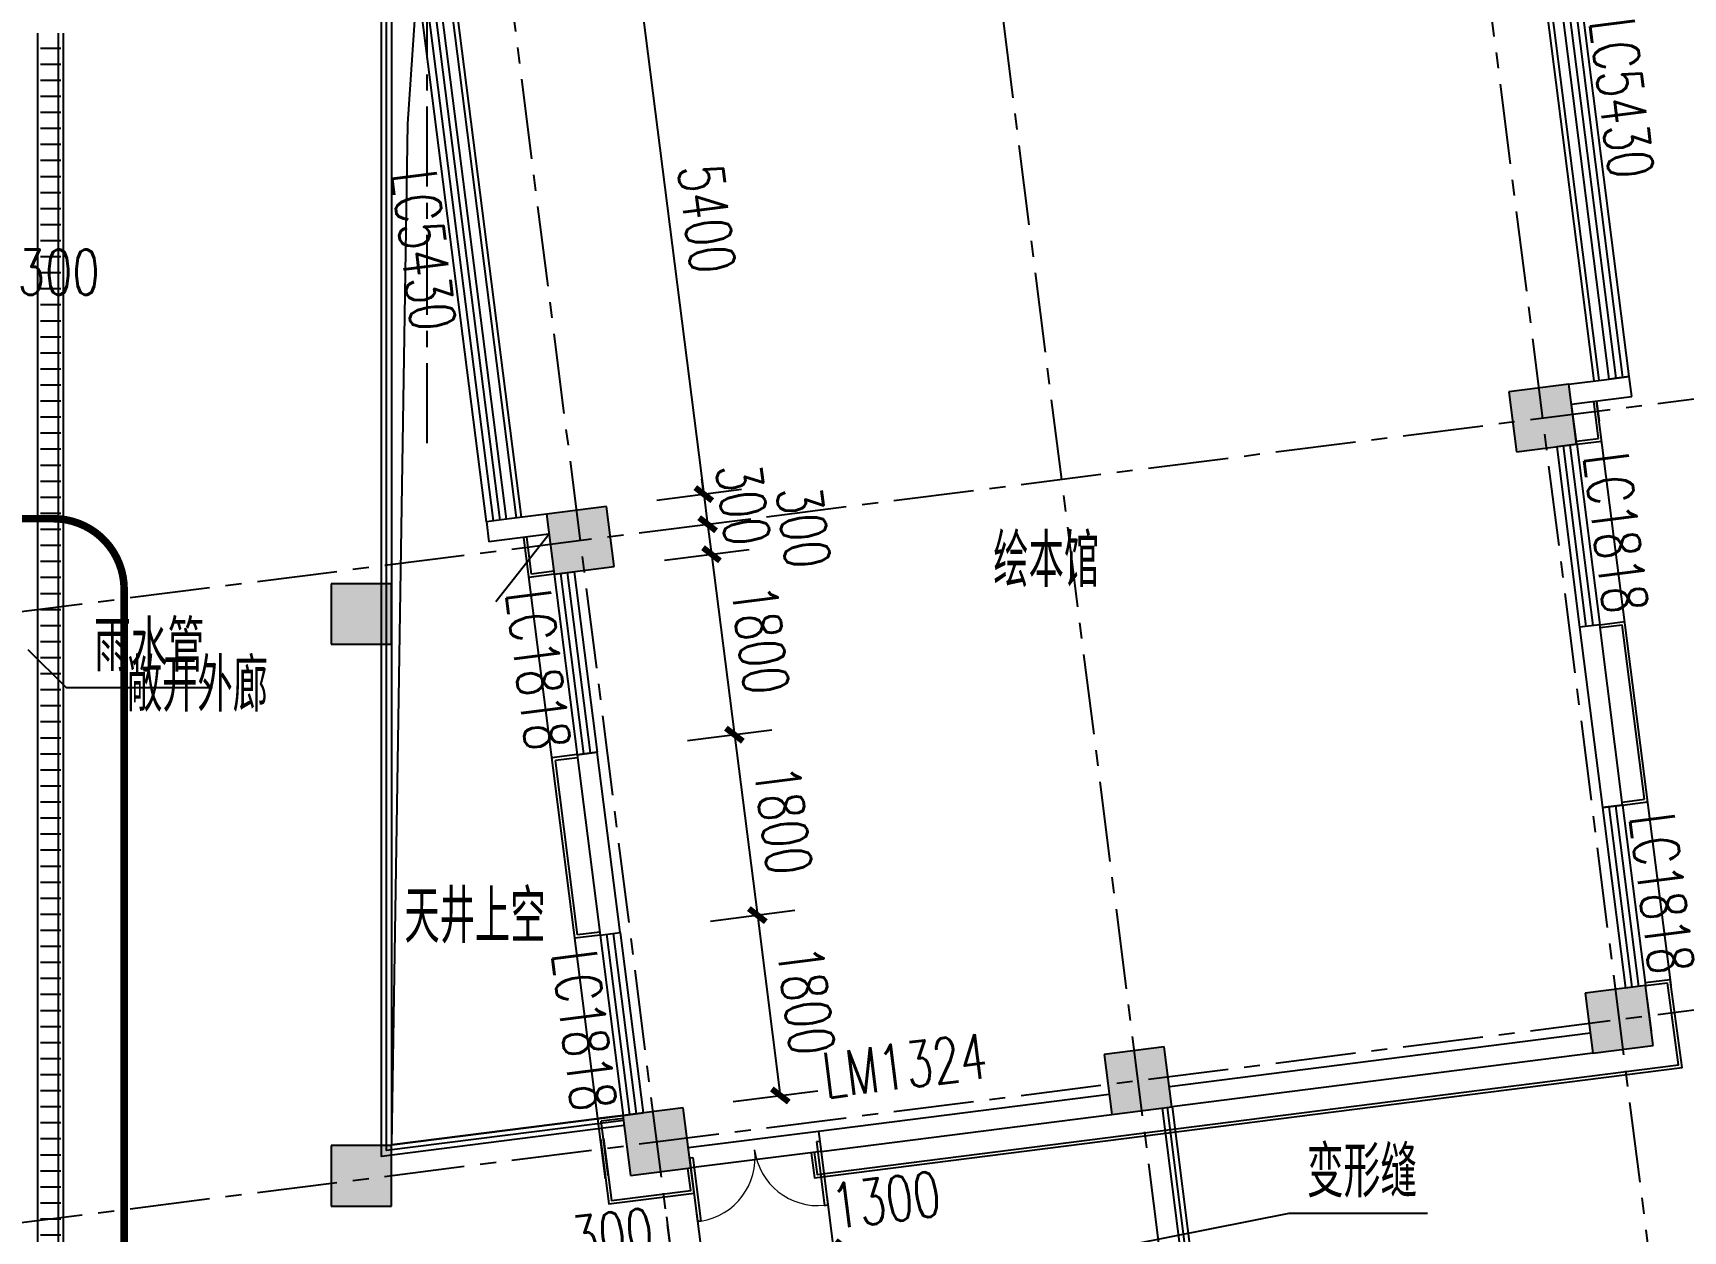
# Model space of a CAD drawing. Header units: millimetres. Extents: x -1048436 to -185795, y -983427 to 400387.
# Drawn here: x -698312 to -681984, y -308774 to -296917 of the extents above; entities that cross this region are included whole.
import ezdxf

# ---------------------------------------------------------------- set-up
doc = ezdxf.new("R2010")
doc.units = ezdxf.units.MM
doc.header["$LTSCALE"] = 500
doc.linetypes.add('DASH', pattern=[0.35, 0.25, -0.1])
doc.linetypes.add('一层轴网$0$CENTER', pattern=[50.8, 31.75, -6.35, 6.35, -6.35])
for name, color, linetype in [('COLUMN', 254, 'Continuous'), ('DIM_LEAD', 3, 'Continuous'), ('PUB_DIM', 3, 'Continuous'), ('PUB_HATCH', 8, 'Continuous'), ('PUB_TEXT', 7, 'Continuous'), ('WINDOW', 4, 'Continuous'), ('WINDOW_TEXT', 7, 'Continuous'), ('一层轴网$0$建-轴线', 1, '一层轴网$0$CENTER'), ('建-墙', 254, 'Continuous'), ('建-屋面-排水沟落水口', 175, 'Continuous'), ('建-幕墙', 140, 'Continuous'), ('建-排水沟', 181, 'Continuous'), ('建-文字', 4, 'Continuous'), ('建-楼梯-扶手栏杆', 3, 'Continuous'), ('建-符号-箭头', 13, 'Continuous'), ('建-符号-门编号', 13, 'Continuous'), ('建-门扇', 32, 'Continuous')]:
    doc.layers.add(name, color=color, linetype=linetype)
doc.styles.add('_TCH_DIM', font='SIMPLEX', dxfattribs={"bigfont": 'GBCBIG'})
doc.styles.add('_TCH_DIM_T3', font='SIMPLEX', dxfattribs={"width": 0.705882, "bigfont": 'GBCBIG'})
doc.styles.add('_TCH_WINDOW', font='SIMPLEX', dxfattribs={"height": 3.5, "bigfont": 'GBCBIG'})
doc.styles.add('XD2008', font='xd-hzs.shx', dxfattribs={"width": 0.7, "bigfont": 'xd-hztxt.shx'})
doc.dimstyles.new('_TCH_ARCH&&150', dxfattribs={"dimtxt": 446.25, "dimasz": 150, "dimexe": 375, "dimexo": 450, "dimgap": 150, "dimtad": 1, "dimdec": 0, "dimzin": 0, "dimdsep": 46, "dimtxsty": '_TCH_DIM_T3', "dimblk": 'ARCHTICK', "dimcen": 0.09, "dimclrt": 7, "dimazin": 2, "dimtfac": 1, "dimtdec": 0, "dimtix": 1, "dimtmove": 2, "dimatfit": 3, "dimldrblk": 'ARCHTICK', "dimfxl": 1, "dimtolj": 1, "dimtzin": 0, "dimarcsym": 0})

# ---------------------------------------------------------------- blocks, each defined once
blk = doc.blocks.new('一层轴网')
at = {"layer": '一层轴网$0$建-轴线', "ltscale": 0.05}
for p, q in [((74638.3, 19327.2), (66478.9, 83487.5)), ((69876.7, 18721.7), (61717.3, 82882)), ((65115, 18116.1), (56955.6, 82276.4)), ((58950, 55616.6), (58950, 82276.4)), ((54751.4, 53928.1), (72471.6, 56181.6)), ((54751.2, 47879.8), (73228.6, 50229.6))]:
    blk.add_line(p, q, dxfattribs=at)
blk = doc.blocks.new('A$C4F09042B')
at = {"layer": 'DIM_LEAD'}
for p, q in [((123457, 89001), (123835, 88623)), ((123835, 88623), (125285, 88623))]:
    blk.add_line(p, q, dxfattribs=at)
at = {"layer": 'PUB_TEXT', "style": '_TCH_DIM'}
blk.add_text('雨水管', height=506.4, dxfattribs=at).set_placement((124111, 88781))
blk = doc.blocks.new('A$C5F49506C')
at = {"layer": '建-幕墙'}
for p, q in [((-71220, 91061), (-71002, 91089)), ((-71216, 91031), (-70968, 91063)), ((-81335, 89744), (-81584, 89713)), ((-81338, 89774), (-81558, 89746)), ((-70989, 89245), (-70741, 89277)), ((-70985, 89216), (-70767, 89243)), ((-81107, 87959), (-81357, 87927)), ((-81104, 87929), (-81323, 87901)), ((-70766, 87490), (-70547, 87517)), ((-70762, 87460), (-70514, 87491)), ((-80880, 86173), (-81130, 86141)), ((-80884, 86203), (-81104, 86175)), ((-70539, 85704), (-70291, 85735)), ((-70535, 85674), (-70317, 85702)), ((-80653, 84387), (-80903, 84356)), ((-80650, 84358), (-80869, 84330))]:
    blk.add_line(p, q, dxfattribs=at)
for points in [[(-71002, 91089), (-71048, 91456)], [(-70283, 85676), (-71019, 91460)], [(-71019, 91459), (-70993, 91261)], [(-80827, 83760), (-81634, 90109)], [(-81558, 89746), (-81605, 90113)], [(-70547, 87517), (-70767, 89243)], [(-81104, 86175), (-81323, 87901)], [(-78792, 84019), (-78760, 83771), (-70174, 84863), (-70291, 85735)], [(-78762, 84023), (-78734, 83805), (-70208, 84889), (-70317, 85702)], [(-80801, 83794), (-80869, 84330)], [(-80877, 84157), (-80795, 83512), (-79951, 83620), (-79982, 83868)], [(-80848, 84161), (-80769, 83546), (-79984, 83646), (-80012, 83864)]]:
    blk.add_lwpolyline(points, dxfattribs=at)
blk = doc.blocks.new('_ArchTick')
at = {"color": 0, "linetype": 'ByBlock', "const_width": 0.4}
blk.add_lwpolyline([(-0.5, -0.5), (0.5, 0.5)], dxfattribs=at)
blk = doc.blocks.new('*D1488')
at = {"layer": 'Defpoints', "color": 0, "transparency": 16777216}
for p in [(-690513, -307987), (-691802, -308151), (-690390, -308949)]:
    blk.add_point(p, dxfattribs=at)
at = {"layer": 'PUB_DIM', "color": 0, "lineweight": -2, "transparency": 16777216}
for p, q in [((-690456, -308433), (-690343, -309321)), ((-691745, -308597), (-691632, -309485)), ((-691680, -309113), (-690390, -308949))]:
    blk.add_line(p, q, dxfattribs=at)
at = {"layer": 'PUB_DIM', "color": 0, "lineweight": -2, "transparency": 16777216, "xscale": 150, "yscale": 150, "zscale": 150}
for p, rotation in [((-690390, -308949), 7.247526175302552), ((-691680, -309113), 187.2475261753026)]:
    blk.add_blockref('_ArchTick', p, dxfattribs=dict(at, rotation=rotation))
at = {"layer": 'PUB_DIM', "color": 7, "transparency": 16777216, "insert": (-689872, -308467), "char_height": 446.2, "attachment_point": 5, "rotation": 7.2475, "style": '_TCH_DIM_T3'}
blk.add_mtext('\\A1;1300', dxfattribs=at)
blk = doc.blocks.new('*D1489')
at = {"layer": 'Defpoints', "color": 0, "transparency": 16777216}
for p in [(-692100, -308189), (-691802, -308151), (-691680, -309113)]:
    blk.add_point(p, dxfattribs=at)
at = {"layer": 'PUB_DIM', "color": 0, "lineweight": -2, "transparency": 16777216}
for p, q in [((-692043, -308635), (-691930, -309523)), ((-691745, -308597), (-691632, -309485)), ((-691977, -309151), (-691680, -309113))]:
    blk.add_line(p, q, dxfattribs=at)
at = {"layer": 'PUB_DIM', "color": 0, "lineweight": -2, "transparency": 16777216, "xscale": 150, "yscale": 150, "zscale": 150}
for p, rotation in [((-691977, -309151), 187.2475261753052), ((-691680, -309113), 7.247526175305249)]:
    blk.add_blockref('_ArchTick', p, dxfattribs=dict(at, rotation=rotation))
at = {"layer": 'PUB_DIM', "color": 7, "transparency": 16777216, "insert": (-692580, -308811), "char_height": 446.2, "attachment_point": 5, "rotation": 7.2475, "style": '_TCH_DIM_T3'}
blk.add_mtext('\\A1;300', dxfattribs=at)
blk = doc.blocks.new('*D1492')
at = {"layer": 'Defpoints', "color": 0, "transparency": 16777216}
for p in [(-692055, -305764), (-690917, -307433), (-691828, -307549)]:
    blk.add_point(p, dxfattribs=at)
at = {"layer": 'PUB_DIM', "color": 0, "lineweight": -2, "transparency": 16777216}
for p, q in [((-691609, -305707), (-690772, -305600)), ((-691144, -305648), (-690917, -307433)), ((-691382, -307492), (-690545, -307386))]:
    blk.add_line(p, q, dxfattribs=at)
at = {"layer": 'PUB_DIM', "color": 0, "lineweight": -2, "transparency": 16777216, "xscale": 150, "yscale": 150, "zscale": 150}
for p, rotation in [((-691144, -305648), 97.24752621569067), ((-690917, -307433), 277.2475262156907)]:
    blk.add_blockref('_ArchTick', p, dxfattribs=dict(at, rotation=rotation))
at = {"layer": 'PUB_DIM', "color": 7, "transparency": 16777216, "insert": (-690660, -306493), "char_height": 446.2, "attachment_point": 5, "rotation": 277.2475, "style": '_TCH_DIM_T3'}
blk.add_mtext('\\A1;1800', dxfattribs=at)
blk = doc.blocks.new('*D1493')
at = {"layer": 'Defpoints', "color": 0, "transparency": 16777216}
for p in [(-692282, -303978), (-691144, -305648), (-692055, -305764)]:
    blk.add_point(p, dxfattribs=at)
at = {"layer": 'PUB_DIM', "color": 0, "lineweight": -2, "transparency": 16777216}
for p, q in [((-691836, -303921), (-690999, -303815)), ((-691371, -303862), (-691144, -305648)), ((-691609, -305707), (-690772, -305600))]:
    blk.add_line(p, q, dxfattribs=at)
at = {"layer": 'PUB_DIM', "color": 0, "lineweight": -2, "transparency": 16777216, "xscale": 150, "yscale": 150, "zscale": 150}
for p, rotation in [((-691371, -303862), 97.24752621569141), ((-691144, -305648), 277.2475262156914)]:
    blk.add_blockref('_ArchTick', p, dxfattribs=dict(at, rotation=rotation))
at = {"layer": 'PUB_DIM', "color": 7, "transparency": 16777216, "insert": (-690887, -304708), "char_height": 446.2, "attachment_point": 5, "rotation": 277.2475, "style": '_TCH_DIM_T3'}
blk.add_mtext('\\A1;1800', dxfattribs=at)
blk = doc.blocks.new('*D1494')
at = {"layer": 'Defpoints', "color": 0, "transparency": 16777216}
for p in [(-692509, -302192), (-692282, -303978), (-691371, -303862)]:
    blk.add_point(p, dxfattribs=at)
at = {"layer": 'PUB_DIM', "color": 0, "lineweight": -2, "transparency": 16777216}
for p, q in [((-692063, -302136), (-691226, -302029)), ((-691598, -302076), (-691371, -303862)), ((-691836, -303921), (-690999, -303815))]:
    blk.add_line(p, q, dxfattribs=at)
at = {"layer": 'PUB_DIM', "color": 0, "lineweight": -2, "transparency": 16777216, "xscale": 150, "yscale": 150, "zscale": 150}
for p, rotation in [((-691598, -302076), 97.24752621568989), ((-691371, -303862), 277.2475262156899)]:
    blk.add_blockref('_ArchTick', p, dxfattribs=dict(at, rotation=rotation))
at = {"layer": 'PUB_DIM', "color": 7, "transparency": 16777216, "insert": (-691114, -302922), "char_height": 446.2, "attachment_point": 5, "rotation": 277.2475, "style": '_TCH_DIM_T3'}
blk.add_mtext('\\A1;1800', dxfattribs=at)
blk = doc.blocks.new('*D1495')
at = {"layer": 'Defpoints', "color": 0, "transparency": 16777216}
for p in [(-692547, -301895), (-692509, -302192), (-691598, -302076)]:
    blk.add_point(p, dxfattribs=at)
at = {"layer": 'PUB_DIM', "color": 0, "lineweight": -2, "transparency": 16777216}
for p, q in [((-692101, -301838), (-691264, -301732)), ((-691636, -301779), (-691598, -302076)), ((-692063, -302136), (-691226, -302029))]:
    blk.add_line(p, q, dxfattribs=at)
at = {"layer": 'PUB_DIM', "color": 0, "lineweight": -2, "transparency": 16777216, "xscale": 150, "yscale": 150, "zscale": 150}
for p, rotation in [((-691636, -301779), 97.24752621568531), ((-691598, -302076), 277.2475262156853)]:
    blk.add_blockref('_ArchTick', p, dxfattribs=dict(at, rotation=rotation))
at = {"layer": 'PUB_DIM', "color": 7, "transparency": 16777216, "insert": (-690687, -301809), "char_height": 446.2, "attachment_point": 5, "rotation": 277.2475, "style": '_TCH_DIM_T3'}
blk.add_mtext('\\A1;300', dxfattribs=at)
blk = doc.blocks.new('*D1496')
at = {"layer": 'Defpoints', "color": 0, "transparency": 16777216}
for p in [(-692585, -301597), (-691636, -301779), (-692547, -301895)]:
    blk.add_point(p, dxfattribs=at)
at = {"layer": 'PUB_DIM', "color": 0, "lineweight": -2, "transparency": 16777216}
for p, q in [((-691674, -301481), (-691693, -301332)), ((-692139, -301540), (-691302, -301433)), ((-691674, -301481), (-691636, -301779)), ((-692101, -301838), (-691264, -301732)), ((-691636, -301779), (-691617, -301928))]:
    blk.add_line(p, q, dxfattribs=at)
at = {"layer": 'PUB_DIM', "color": 0, "lineweight": -2, "transparency": 16777216, "xscale": 150, "yscale": 150, "zscale": 150}
for p, rotation in [((-691674, -301481), 277.2475262156898), ((-691636, -301779), 97.24752621568977)]:
    blk.add_blockref('_ArchTick', p, dxfattribs=dict(at, rotation=rotation))
at = {"layer": 'PUB_DIM', "color": 7, "transparency": 16777216, "insert": (-691285, -301583), "char_height": 446.2, "attachment_point": 5, "rotation": 277.2475, "style": '_TCH_DIM_T3'}
blk.add_mtext('\\A1;300', dxfattribs=at)
blk = doc.blocks.new('*D1497')
at = {"layer": 'Defpoints', "color": 0, "transparency": 16777216}
for p in [(-693266, -296240), (-691674, -301481), (-692585, -301597)]:
    blk.add_point(p, dxfattribs=at)
at = {"layer": 'PUB_DIM', "color": 0, "lineweight": -2, "transparency": 16777216}
for p, q in [((-692820, -296183), (-691983, -296077)), ((-692355, -296124), (-691674, -301481)), ((-692139, -301540), (-691302, -301433))]:
    blk.add_line(p, q, dxfattribs=at)
at = {"layer": 'PUB_DIM', "color": 0, "lineweight": -2, "transparency": 16777216, "xscale": 150, "yscale": 150, "zscale": 150}
for p, rotation in [((-692355, -296124), 97.24752621569147), ((-691674, -301481), 277.2475262156914)]:
    blk.add_blockref('_ArchTick', p, dxfattribs=dict(at, rotation=rotation))
at = {"layer": 'PUB_DIM', "color": 7, "transparency": 16777216, "insert": (-691644, -298755), "char_height": 446.2, "attachment_point": 5, "rotation": 277.2475, "style": '_TCH_DIM_T3'}
blk.add_mtext('\\A1;5400', dxfattribs=at)
blk = doc.blocks.new('*D1515')
at = {"layer": 'Defpoints', "color": 0, "transparency": 16777216}
for p in [(-682363, -294854), (-681682, -300211), (-680877, -300108)]:
    blk.add_point(p, dxfattribs=at)
at = {"layer": 'PUB_DIM', "color": 0, "lineweight": -2, "transparency": 16777216}
for p, q in [((-681917, -294797), (-681187, -294704)), ((-681559, -294751), (-680877, -300108)), ((-681235, -300154), (-680505, -300061))]:
    blk.add_line(p, q, dxfattribs=at)
at = {"layer": 'PUB_DIM', "color": 0, "lineweight": -2, "transparency": 16777216, "xscale": 150, "yscale": 150, "zscale": 150}
for p, rotation in [((-681559, -294751), 97.2475261704558), ((-680877, -300108), 277.2475261704558)]:
    blk.add_blockref('_ArchTick', p, dxfattribs=dict(at, rotation=rotation))
at = {"layer": 'PUB_DIM', "color": 7, "transparency": 16777216, "insert": (-680848, -297383), "char_height": 446.2, "attachment_point": 5, "rotation": 277.2475, "style": '_TCH_DIM_T3'}
blk.add_mtext('\\A1;5400', dxfattribs=at)
blk = doc.blocks.new('*D2008')
at = {"layer": 'Defpoints', "color": 0, "transparency": 16777216}
for p in [(-698913, -298118), (-698613, -298118), (-698613, -299696)]:
    blk.add_point(p, dxfattribs=at)
at = {"layer": 'PUB_DIM', "color": 0, "lineweight": -2, "transparency": 16777216}
for p, q in [((-698913, -298568), (-698913, -300071)), ((-698613, -298568), (-698613, -300071)), ((-698913, -299696), (-699063, -299696)), ((-698913, -299696), (-698613, -299696)), ((-698613, -299696), (-698463, -299696))]:
    blk.add_line(p, q, dxfattribs=at)
at = {"layer": 'PUB_DIM', "color": 0, "lineweight": -2, "transparency": 16777216, "xscale": 150, "yscale": 150, "zscale": 150}
blk.add_blockref('_ArchTick', (-698913, -299696), dxfattribs=at)
at = {"layer": 'PUB_DIM', "color": 0, "lineweight": -2, "transparency": 16777216, "xscale": 150, "yscale": 150, "zscale": 150, "rotation": 180}
blk.add_blockref('_ArchTick', (-698613, -299696), dxfattribs=at)
at = {"layer": 'PUB_DIM', "color": 7, "transparency": 16777216, "insert": (-698058, -299284), "char_height": 446.2, "attachment_point": 5, "style": '_TCH_DIM_T3'}
blk.add_mtext('\\A1;300', dxfattribs=at)
blk = doc.blocks.new('$DorLib2D$00000002')
for p, q in [((-0.5, 0), (-0.5, 0.4875)), ((-0.475, 0.4875), (-0.5, 0.4875)), ((-0.475, 0), (-0.475, 0.4875)), ((0.475, 0), (0.475, 0.4875)), ((0.475, 0.4875), (0.5, 0.4875)), ((0.5, 0), (0.5, 0.4875)), ((-0.5, 0), (-0.475, 0)), ((0.5, 0), (0.475, 0))]:
    blk.add_line(p, q)
at = {"lineweight": 13}
for centre, start, end in [((-0.4875, 0), 0, 88.53072), ((0.4875, 0), 91.46928, 180)]:
    blk.add_arc(centre, 0.4875, start, end, dxfattribs=at)
blk = doc.blocks.new('$TCHSYS$WIN2D')
for p, q in [((-0.5, 0.5), (0.5, 0.5)), ((-0.5, 0.5), (-0.5, -0.5)), ((0.5, 0.5), (0.5, -0.5)), ((0.5, 0.1667), (-0.5, 0.1667)), ((0.5, -0.1667), (-0.5, -0.1667)), ((-0.5, -0.5), (0.5, -0.5))]:
    blk.add_line(p, q)

msp = doc.modelspace()

# ---------------------------------------------------------------- hatches: boundary and pattern name
at = {"layer": 'PUB_HATCH'}
for points in [[(-683707.8, -300468.2), (-683632.1, -301063.4), (-683036.9, -300987.7), (-683112.6, -300392.5)], [(-693231.1, -301679.3), (-693155.4, -302274.5), (-692560.2, -302198.8), (-692635.9, -301603.6)], [(-695362.7, -302367.6), (-695362.7, -302967.6), (-694762.7, -302967.6), (-694762.7, -302367.6)], [(-682950.9, -306420.2), (-682875.2, -307015.4), (-682280, -306939.7), (-682355.7, -306344.5)], [(-687712.5, -307025.8), (-687636.8, -307621), (-687041.6, -307545.3), (-687117.3, -306950.1)], [(-692474.2, -307631.3), (-692398.5, -308226.5), (-691803.3, -308150.8), (-691879, -307555.6)], [(-695362.7, -307927.2), (-695362.7, -308527.2), (-694762.7, -308527.2), (-694762.7, -307927.2)]]:
    msp.add_hatch(color=256, dxfattribs=at).paths.add_polyline_path(points)
at = {"layer": '建-排水沟'}
h = msp.add_hatch(dxfattribs=at)
h.set_pattern_fill('ANSI31', color=8, scale=50, angle=-225, style=0)
h.set_pattern_definition([(180, (-706285.97, -329133.07), (-2e-13, -158.75), [])])
h.paths.add_polyline_path([(-698036, -310462), (-698236, -310487.5), (-698236, -337344.2), (-698036, -337344.2)])
h.paths.add_polyline_path([(-698236, -310285.9), (-698036, -310260.4), (-698036, -296917.3), (-698236, -296917.3)])

# ---------------------------------------------------------------- linework, layer by layer
msp.add_line((-687040.3, -307545.1), (-686687.1, -310322.8))
msp.add_lwpolyline([(-692472.9, -307631.2), (-694762.1, -307922.3), (-694762.1, -296430.5), (-693911.1, -296322.3)])
at = {"linetype": 'Continuous', "ltscale": 10000}
msp.add_lwpolyline([(-694762.1, -307922.3), (-694603.8, -297814.9), (-694506.3, -296397.9)], dxfattribs=at)
at = {"layer": 'COLUMN'}
for p, q in [((-683112.6, -300392.5), (-683707.8, -300468.2)), ((-683036.9, -300987.7), (-683112.6, -300392.5)), ((-683707.8, -300468.2), (-683632.1, -301063.4)), ((-683632.1, -301063.4), (-683036.9, -300987.7)), ((-692635.9, -301603.6), (-693231.1, -301679.3)), ((-693231.1, -301679.3), (-693155.4, -302274.5)), ((-692560.2, -302198.8), (-692635.9, -301603.6)), ((-693155.4, -302274.5), (-692560.2, -302198.8)), ((-695362.7, -302367.6), (-695362.7, -302967.6)), ((-694762.7, -302367.6), (-695362.7, -302367.6)), ((-694762.7, -302967.6), (-694762.7, -302367.6)), ((-695362.7, -302967.6), (-694762.7, -302967.6)), ((-682355.7, -306344.5), (-682950.9, -306420.2)), ((-682950.9, -306420.2), (-682875.2, -307015.4)), ((-682280, -306939.7), (-682355.7, -306344.5)), ((-687117.3, -306950.1), (-687712.5, -307025.8)), ((-687041.6, -307545.3), (-687117.3, -306950.1)), ((-682875.2, -307015.4), (-682280, -306939.7)), ((-687712.5, -307025.8), (-687636.8, -307621)), ((-691879, -307555.6), (-692474.2, -307631.3)), ((-691803.3, -308150.8), (-691879, -307555.6)), ((-687636.8, -307621), (-687041.6, -307545.3)), ((-692474.2, -307631.3), (-692398.5, -308226.5)), ((-695362.7, -307927.2), (-695362.7, -308527.2)), ((-694762.7, -307927.2), (-695362.7, -307927.2)), ((-694762.7, -308527.2), (-694762.7, -307927.2)), ((-692398.5, -308226.5), (-691803.3, -308150.8)), ((-695362.7, -308527.2), (-694762.7, -308527.2))]:
    msp.add_line(p, q, dxfattribs=at)
at = {"layer": 'DIM_LEAD'}
for p, q in [((-688667.2, -309148.5), (-685881.4, -308598.5)), ((-685881.4, -308598.5), (-684511.2, -308598.5))]:
    msp.add_line(p, q, dxfattribs=at)
at = {"layer": '建-墙', "linetype": 'DASH', "ltscale": 5000}
for q in [(-694762.1, -296430.5), (-692472.9, -307631.2)]:
    msp.add_line((-694762.1, -307922.3), q, dxfattribs=at)
at = {"layer": '建-墙'}
for p, q in [((-683112.6, -300392.5), (-682714.5, -300341.9)), ((-682516.1, -300316.6), (-682714.5, -300341.9)), ((-682490.9, -300515), (-682516.1, -300316.6)), ((-683086.1, -300590.7), (-682490.9, -300515)), ((-683035.6, -300987.5), (-683086.1, -300590.7)), ((-683036.9, -300987.7), (-683035.6, -300987.5)), ((-693626.6, -301729.6), (-693825, -301754.8)), ((-693231.1, -301679.3), (-693626.6, -301729.6)), ((-693825, -301754.8), (-693799.8, -301953.2)), ((-693205.9, -301877.7), (-693799.8, -301953.2)), ((-682808.6, -302773.1), (-683007, -302798.4)), ((-683007, -302798.4), (-682779.9, -304584)), ((-682581.5, -304558.8), (-682808.6, -302773.1)), ((-692728.7, -304034.7), (-692927.1, -304059.9)), ((-692927.1, -304059.9), (-692700, -305845.6)), ((-692501.6, -305820.3), (-692728.7, -304034.7)), ((-682779.9, -304584), (-682581.5, -304558.8)), ((-692700, -305845.6), (-692501.6, -305820.3)), ((-682354.4, -306344.4), (-682355.7, -306344.5)), ((-682297.2, -306794.3), (-682354.4, -306344.4)), ((-682900.4, -306817), (-687066.9, -307346.9)), ((-682298.5, -306794.1), (-682297.2, -306794.3)), ((-682875.2, -307015.4), (-687041.6, -307545.3)), ((-687662.1, -307422.6), (-690538.9, -307788.4)), ((-690513.7, -307986.8), (-687636.8, -307621)), ((-690538.9, -307788.4), (-690513.7, -307986.8))]:
    msp.add_line(p, q, dxfattribs=at)
at = {"layer": '建-屋面-排水沟落水口'}
msp.add_line((-693204.6, -301877.5), (-693730.7, -302548.3), dxfattribs=at)
at = {"layer": '建-排水沟'}
for points in [[(-698262.8, -310285.9), (-698262.3, -296917.5)], [(-698062.3, -296917.5), (-698062.8, -310260.5)], [(-698012.3, -296917.5), (-698012.8, -310254.1)]]:
    msp.add_lwpolyline(points, dxfattribs=at)
at = {"layer": '建-楼梯-扶手栏杆'}
for p, q in [((-682863.3, -300360.8), (-683544.6, -295003.9)), ((-682813.7, -300354.5), (-683495, -294997.6)), ((-693527.4, -301717), (-694208.7, -296360.1)), ((-693477.8, -301710.6), (-694159.1, -296353.8)), ((-687139.5, -307557.8), (-686786.3, -310335.4)), ((-687089.9, -307551.4), (-686736.7, -310329.1))]:
    msp.add_line(p, q, dxfattribs=at)
for points in [[(-692460.3, -307730.4), (-694862.1, -308035.8), (-694862.1, -296342.4), (-694518.9, -296298.7)], [(-692466.6, -307680.8), (-694812.1, -307979.1), (-694812.1, -296386.4), (-694512.6, -296348.3)]]:
    msp.add_lwpolyline(points, dxfattribs=at)
at = {"layer": '建-符号-箭头', "linetype": 'DASH', "ltscale": 2, "const_width": 75}
msp.add_lwpolyline([(-703929.3, -302424.1, -0.4142136), (-703229.3, -301724.1), (-698109.6, -301724.1, -0.4142136), (-697409.6, -302424.1), (-697409.6, -312316.6, -0.4142136), (-698109.6, -313016.6), (-703229.3, -313016.6, -0.4142136), (-703929.3, -312316.6)], format="xyb", close=True, dxfattribs=at)
at = {"layer": '建-门扇'}
for p, q in [((-690538.9, -307788.4), (-691828.5, -307952.4)), ((-690513.7, -307986.8), (-691803.3, -308150.8))]:
    msp.add_line(p, q, dxfattribs=at)

# ---------------------------------------------------------------- block references
for name, p in [('一层轴网', (-753362.7, -356594)), ('A$C4F09042B', (-821819.6, -392018.5)), ('A$C5F49506C', (-611819.6, -392018.5))]:
    msp.add_blockref(name, p)
at = {"layer": 'WINDOW'}
ref = msp.add_blockref('$TCHSYS$WIN2D', (-682955.9, -297650.8), dxfattribs=dict(at, xscale=-5400, yscale=-200, zscale=-5400, rotation=277.2475251358824))
ref.add_attrib('A', 'LC5430', (-682911.3, -296798.4), dxfattribs={"layer": 'WINDOW_TEXT', "height": 446.25, "rotation": 277.24753, "style": '_TCH_WINDOW', "width": 0.705882})
ref = msp.add_blockref('$TCHSYS$WIN2D', (-694066.5, -299063.8), dxfattribs=dict(at, xscale=-5400, yscale=200, zscale=-5400, rotation=277.2475272049253))
ref.add_attrib('A', 'LC5430', (-694765.8, -298305.9), dxfattribs={"layer": 'WINDOW_TEXT', "height": 446.25, "rotation": 277.24753, "style": '_TCH_WINDOW', "width": 0.705882})
ref = msp.add_blockref('$TCHSYS$WIN2D', (-683021.3, -301892.9), dxfattribs=dict(at, xscale=-1800, yscale=-200, zscale=-1800, rotation=97.24752622536238))
ref.add_attrib('A', 'LC1818', (-682969, -301100), dxfattribs={"layer": 'WINDOW_TEXT', "height": 446.25, "rotation": 277.24753, "style": '_TCH_WINDOW', "width": 0.705882})
ref = msp.add_blockref('$TCHSYS$WIN2D', (-692941.4, -303154.5), dxfattribs=dict(at, xscale=-1800, yscale=200, zscale=-1800, rotation=97.24752611544588))
ref.add_attrib('A', 'LC1818', (-693633.1, -302456.2), dxfattribs={"layer": 'WINDOW_TEXT', "height": 446.25, "rotation": 277.24753, "style": '_TCH_WINDOW', "width": 0.705882})
ref = msp.add_blockref('$TCHSYS$WIN2D', (-682567.1, -305464.2), dxfattribs=dict(at, xscale=-1800, yscale=-200, zscale=-1800, rotation=97.24752622536238))
ref.add_attrib('A', 'LC1818', (-682514.9, -304671.3), dxfattribs={"layer": 'WINDOW_TEXT', "height": 446.25, "rotation": 277.24753, "style": '_TCH_WINDOW', "width": 0.705882})
ref = msp.add_blockref('$TCHSYS$WIN2D', (-692487.2, -306725.7), dxfattribs=dict(at, xscale=-1800, yscale=200, zscale=-1800, rotation=97.24752611544588))
ref.add_attrib('A', 'LC1818', (-693179, -306027.4), dxfattribs={"layer": 'WINDOW_TEXT', "height": 446.25, "rotation": 277.24753, "style": '_TCH_WINDOW', "width": 0.705882})
at = {"layer": '建-门扇'}
ref = msp.add_blockref('$DorLib2D$00000002', (-691171.1, -307969.6), dxfattribs=dict(at, xscale=1300, yscale=1300, zscale=200, rotation=187.2475250108479))
ref.add_attrib('A', 'LM1324', (-690466.4, -307461.7), dxfattribs={"layer": '建-符号-门编号', "height": 446.25, "rotation": 7.24753, "style": '_TCH_WINDOW', "width": 0.705882})

# ---------------------------------------------------------------- texts
at = {"layer": 'PUB_TEXT', "style": '_TCH_DIM'}
msp.add_text('变形缝', height=506.38, dxfattribs=at).set_placement((-685707.5, -308441))
at = {"layer": '建-文字', "style": 'XD2008', "width": 0.7}
for s, p in [('绘本馆', (-688809, -302400.6)), ('敞开外廊', (-697383, -303634.2)), ('天井上空', (-694636.4, -305922.9))]:
    msp.add_text(s, height=525, dxfattribs=at).set_placement(p)

# ---------------------------------------------------------------- dimensions: what is measured, and where the dimension line sits
at = {"layer": 'PUB_DIM'}
for p1, p2, distance, picture, middle in [((-682363, -294853.7), (-681681.7, -300210.5), 810.9, '*D1515', (-680847.8, -297382.7)), ((-693266.3, -296239.8), (-692585.1, -301596.7), 918.5, '*D1497', (-691644.4, -298755.3)), ((-692585.1, -301596.7), (-692547.2, -301894.7), 918.5, '*D1496', (-691284.8, -301582.7)), ((-692509.3, -302192.3), (-692282.3, -303977.9), 918.5, '*D1494', (-691114.5, -302922.2)), ((-692282.3, -303977.9), (-692055.2, -305763.6), 918.5, '*D1493', (-690887.4, -304707.8)), ((-692055.2, -305763.6), (-691828.1, -307549.2), 918.5, '*D1492', (-690660.3, -306493.4))]:
    dim = msp.add_aligned_dim(p1=p1, p2=p2, distance=distance, dimstyle='_TCH_ARCH&&150', dxfattribs=at)
    dim.commit()
    dim.dimension.update_dxf_attribs({"geometry": picture, "text_midpoint": middle})
for base, p1, p2, angle, picture, middle in [((-698612.7, -299696.4), (-698912.6, -298117.5), (-698612.7, -298117.5), 0, '*D2008', (-698057.7, -299283.9)), ((-691598.2, -302076.4), (-692547.2, -301894.7), (-692509.3, -302192.3), 277.24753, '*D1495', (-690687.1, -301809.4)), ((-690390.3, -308948.8), (-691802, -308150.7), (-690512.7, -307986.7), 7.24753, '*D1488', (-689871.7, -308467)), ((-691679.6, -309112.8), (-692099.6, -308188.5), (-691802, -308150.7), 7.24753, '*D1489', (-692579.8, -308811.5))]:
    dim = msp.add_linear_dim(base=base, p1=p1, p2=p2, angle=angle, dimstyle='_TCH_ARCH&&150', dxfattribs=at)
    dim.commit()
    dim.dimension.update_dxf_attribs({"geometry": picture, "text_midpoint": middle, "dimtype": 129})

doc.saveas('drawing.dxf')
